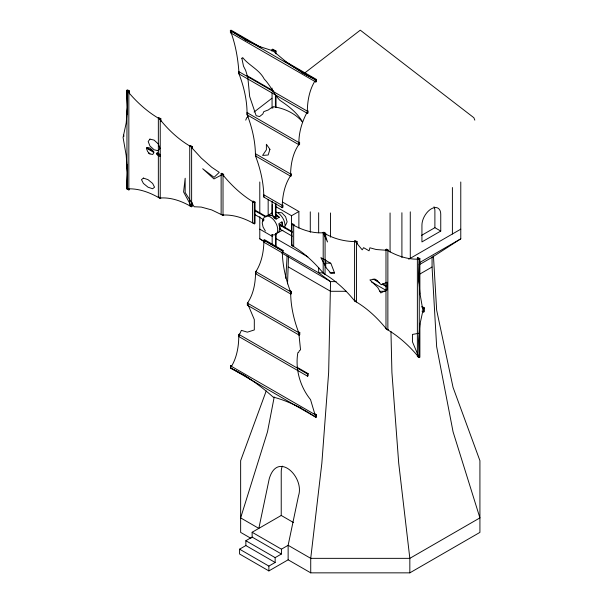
<?xml version="1.0" encoding="UTF-8"?>
<svg xmlns="http://www.w3.org/2000/svg" width="603" height="603" viewBox="0 0 603 603"><rect width="100%" height="100%" fill="white"/><g stroke="black" fill="none" stroke-linecap="round" stroke-linejoin="round"><path stroke-width="0.9" d="M276.038 216.839L275.405 217.201L272.059 215.271L272.059 201.161M272.059 107.892L272.059 92.817M275.405 217.231L275.405 203.098M275.405 107.002L275.405 94.754M276.038 217.811L276.038 203.678M276.038 107.583L276.038 95.334M287.525 283.87L288.498 256.803M285.792 278.398L287.118 256.004M126.954 114.676L127.557 107.168L126.954 90.246L127.58 89.885L129.464 90.97L129.464 93.789M419.258 333.173L418.655 340.68L419.258 357.609L419.884 357.24L419.884 323.758M274.207 397.015L267.498 431.808L240.642 517.887L258.838 528.394L269.209 478.903C277.38 450.449 304.824 476.935 298.508 495.817L288.136 545.308L288.136 559.81L268.878 570.92L239.579 554.006L239.579 549.175L245.858 545.549L275.156 562.463L275.156 557.632L281.435 554.006L281.435 549.175L288.136 545.308L310.726 558.348L409.836 558.348L479.92 517.887L453.064 431.808L436.647 346.65L432.065 267.008L432.065 256.803M263.059 219.718L262.207 222.891L263.059 227.045L265.38 231.062M278.82 232.178L279.8 228.514L278.82 223.721L281.963 221.912L282.943 226.705M266.209 390.963L240.642 460.669L240.642 532.389L250.923 538.328M245.745 120.148L246.687 117.728L248.172 116.583M285.596 225.258L287.126 221.874L285.596 216.711L281.895 212.806L278.194 212.444M254.112 112.007L271.93 98.266M304.598 73.084L360.285 30.165L473.875 117.728L474.817 120.148M460.775 181.978L460.775 238.833L432.065 257.338L419.123 264.807M284.209 60.843L316.432 79.453L316.432 81.624L315.799 81.985L230.406 32.69L230.406 30.512L231.039 30.15L260.843 47.358M129.464 189.568L128.838 189.93L126.954 188.845L126.954 90.246L128.838 91.332L129.464 90.97M230.406 32.69L231.039 32.328M272.059 51.368L272.059 49.484L272.684 49.122L276.038 51.051L276.038 53.878M160.858 198.033L160.232 198.395L158.348 197.302L158.348 118.037L158.973 117.675L160.858 118.761L160.858 121.557M272.059 49.484L275.405 51.413L276.038 51.051M158.348 118.037L160.232 119.123L160.858 118.761M192.251 202.653L192.251 206.399L191.626 206.761L189.741 205.668L189.741 145.828L190.367 145.466L192.251 146.552L192.251 148.421M247.155 112.678L298.975 142.602L299.608 142.24L299.608 144.411L298.975 144.78L247.155 114.856L247.155 112.678L247.78 112.316M189.741 145.828L191.626 146.913L192.251 146.552M247.155 114.856L247.78 114.495M127.58 188.483L126.954 188.845L127.557 172.616L126.954 164.415M316.432 79.453L315.799 79.815L301.447 72.217L287.028 62.554L273.001 50.871L258.973 46.356L244.66 39.557M158.348 197.302L158.973 196.94M307.432 111.231L308.058 110.869L308.058 113.04L307.432 113.402L238.78 73.77L238.78 71.599L307.432 111.231L307.432 113.402M223.645 214.947L223.02 215.309L221.135 214.223L221.135 173.619L221.761 173.257L223.645 174.342L223.645 176.189M221.135 173.619L223.02 174.704L223.645 174.342M255.521 155.943L290.684 176.242L291.317 175.88L291.317 173.702L290.684 174.063L255.521 153.765L255.521 155.943L256.154 155.574M189.741 205.668L190.367 205.306M252.529 201.41L253.154 201.048L255.039 202.141L255.039 223.404L254.413 223.766L252.529 222.68L252.529 201.41L254.413 202.502L255.039 202.141M263.895 197.023L263.895 194.852L282.317 205.48L282.943 205.118L282.943 207.296L282.317 207.658L263.79 197.083A90.473 52.235 60 0 0 255.544 156.071L255.423 155.453A87.819 50.705 60 0 0 247.298 115.06L247.049 113.831A85.211 49.197 60 0 0 239.052 74.048C238.095 59.245 235.675 44.501 230.308 30.572L244.765 39.496L251.572 42.73M266.134 216.394L271.953 213.032M272.059 215.271L272.684 214.909M273.702 217.668L276.144 219.077L279.279 217.261L275.616 214.02M276.264 206.897L291.55 215.723L298.877 211.495L298.877 228.138M280.704 224.927L280.078 225.288L280.078 229.155L280.704 228.793M264.001 240.13L264.627 239.768L283.048 250.403L283.048 252.574L282.423 252.943L264.001 242.308L264.001 240.13L282.423 250.765L283.048 250.403M291.799 224.082L292.425 223.721L294.309 224.806L293.684 225.168L291.799 224.082L291.799 245.353L293.684 246.439L293.684 225.168M276.144 233.73L281.963 230.369M291.799 245.353L292.425 244.991M289.817 290.563L291.422 291.49L291.422 293.661L290.789 294.023L255.627 273.724L255.627 271.546L256.26 271.184M325.703 233.263L325.077 233.632L325.077 274.229L323.193 273.144L323.193 232.539L323.819 232.178L325.703 233.263L325.703 238.803M255.627 273.724L256.26 273.363M357.097 241.728L356.471 242.089L356.471 301.93L354.587 300.844L354.587 240.996L355.212 240.635L357.097 241.728L357.097 243.597M298.168 331.635L299.789 332.57L299.789 334.748L299.163 335.11L247.336 305.186L247.336 303.015L247.969 302.653M247.336 305.186L247.969 304.824M255.627 271.546L290.789 291.852L291.422 291.49M323.193 273.144L323.819 272.782M296.857 367.129L308.163 373.656L308.163 375.827L307.538 376.189L238.886 336.557L238.886 334.386L239.512 334.024M385.98 249.461L386.606 249.092L388.49 250.185L387.865 250.546L385.98 249.461L385.98 328.725L387.865 329.811L388.49 329.449M421.565 235.374L434.891 227.678L440.748 231.062L440.748 214.246A13.304 7.681 -60 0 0 431.341 208.811A13.304 7.681 -60 0 0 421.934 225.107L421.934 241.924L440.748 231.062M408.759 259.2L460.775 229.163M314.095 413.334L316.537 414.736L316.537 416.914L315.904 417.276L230.512 367.973L230.512 365.802L231.145 365.441M419.884 258.642L419.258 259.004L419.258 357.609L417.374 356.516L417.374 257.918L418 257.556L419.884 258.642L419.884 293.993M419.65 262.576L460.775 238.833M354.587 300.844L355.212 300.482M247.336 303.015L299.163 332.931L299.789 332.57M419.123 274.478L432.065 267.008M238.886 334.386L307.538 374.018L308.163 373.656M385.98 328.725L386.606 328.364M422.017 307.244L423.653 308.186L424.278 307.824L424.278 311.691L423.653 312.053L422.017 311.11M230.512 365.802L315.904 415.105L316.537 414.736M417.374 356.516L418 356.154M245.858 545.549L245.858 540.718L252.137 537.092L252.137 532.261L281.232 515.459L293.435 522.507M239.579 549.175L268.878 566.089L275.156 562.463M288.136 559.81L310.726 572.85L409.836 572.85L479.92 532.389L479.92 460.669L453.064 387.435L436.647 310.123L433.444 256.004M325.032 263.149L330.497 263.149M323.336 272.82L318.655 272.82L282.37 251.866M329.879 272.82L334.559 272.82M336.12 281.616L330.55 281.616L281.518 252.838M346.341 291.287L330.55 291.287L288.498 267.008M379.792 291.287L385.37 291.287M294.746 405.058L301.553 408.299M301.342 72.277L315.693 79.875A93.163 53.788 60 0 0 307.326 111.834C301.967 121.731 298.658 132.69 298.877 144.102L298.704 144.743A87.819 50.705 60 0 0 290.578 175.759A93.163 53.788 60 0 0 282.212 207.718M230.512 367.973L244.871 375.571L251.67 380.192M230.406 30.512L315.799 79.815L315.799 81.985M246.597 75.383L273.732 91.053M417.374 257.918L419.258 259.004L418.55 275.292L419.816 292.545L422.922 310.537L419.816 324.949L419.153 333.233L412.444 334.431L412.444 341.826L419.153 357.669A93.163 53.788 60 0 0 387.284 329.6L385.875 328.356A86.885 50.162 60 0 0 355.122 301.274L354.481 300.709A87.819 50.705 60 0 0 323.555 273.476A93.163 53.788 60 0 0 291.694 245.413L291.694 224.143A90.473 52.235 60 0 0 323.087 232.743L327.535 241.984L324.429 233.293C333.858 238.826 344.577 241.524 355.423 241.607L362.215 249.823L363.624 247.675L369.066 250.818L369.91 247.795L376.249 249.529L387.284 250.335A93.163 53.788 60 0 0 419.153 259.064M354.587 240.996L356.471 242.089M282.784 202.201L298.877 211.495M323.193 232.539L325.077 233.632M276.023 215.384L279.279 217.261M270.446 215.784L268.817 214.849L272.481 215.829L276.144 219.077M146.469 147.434L153.818 151.67M156.26 153.079L158.71 154.496M254.986 210.078L266.405 216.673M279.867 224.444L292.108 231.514M374.508 279.091L377.772 280.968M382.671 283.794L385.935 285.679M421.836 306.407L424.278 307.824M146.657 148.263L154.006 152.506M156.448 153.916L158.898 155.333M255.175 210.914L265.78 217.035M280.056 225.281L292.297 232.343M373.069 278.978L379.596 282.747M382.046 284.164L386.124 286.515M148.293 153.072L149.921 154.014M255.175 214.781L264.144 219.959M279.242 228.673L292.297 236.21M371.433 281.903L386.124 290.382M259.787 229.163L272.209 236.338M276.257 238.675L307.854 256.916M259.787 216.65L259.787 238.833L264.627 241.622M252.137 532.261L281.435 549.175M252.137 537.092L281.435 554.006M245.858 540.718L275.156 557.632M259.787 238.833L263.669 241.336M315.799 417.336L310.537 399.616C300.083 386.809 294.988 368.757 297.882 352.574L298.538 352.521L299.352 350.75L300.528 349.83L298.809 332.848A87.819 50.705 60 0 1 290.684 292.455L290.563 291.837A90.473 52.235 60 0 1 282.317 250.825L263.895 240.19A93.163 53.788 60 0 1 255.521 272.157A87.819 50.705 60 0 1 247.403 303.173L254.308 319.552L254.308 329.947L247.366 332.163L241.381 330.354L238.78 336.075A93.163 53.788 60 0 1 230.406 368.034C246.069 375.428 260.217 385.536 273.106 397.038C288.52 401.055 302.714 408.472 315.904 417.276L315.904 415.105M418.655 275.232L419.258 283.433M390.955 331.416L391.912 372.473L398.711 463.187L409.836 558.348L409.836 572.85M452.401 187.525L452.401 234.002M434.891 227.678L434.891 210.862A13.304 7.681 -60 0 0 434.009 206.776M423.653 308.186L423.653 312.053M410.281 211.841L410.281 258.318M401.907 212.746L401.907 257.609M390.066 212.957L390.066 252.001M387.865 250.546L387.865 329.811M330.497 212.957L330.497 237.13M325.703 260.029L325.703 267.408M318.655 212.746L318.655 232.788M318.655 267.544L318.655 272.82L330.55 281.616L328.65 372.473L321.851 463.187L310.726 558.348L310.726 572.85M310.281 211.841L310.281 232.291M307.538 374.018L307.538 376.189M299.163 332.931L299.163 335.11M298.975 142.602L298.975 144.78M291.55 215.723L291.55 231.446M290.789 291.852L290.789 294.023M290.684 174.063L290.684 176.242M282.423 250.765L282.423 252.943M282.317 205.48L282.317 207.658M281.963 221.912L281.963 226.607M281.232 515.459L281.232 471.961A20.721 11.962 60 0 1 282.347 466.127M276.144 233.293L276.144 246.484M275.511 233.655L275.511 245.903M275.405 51.413L275.405 53.298M272.239 204.575L272.239 213.824M272.059 88.113L272.059 90.94M272.164 234.544L272.164 244.908M268.878 566.089L268.878 570.92M268.162 199.608L268.162 215.407M259.787 181.978L259.787 213.462M254.413 202.502L254.413 223.766M223.02 174.704L223.02 215.309M191.626 146.913L191.626 206.761M160.232 119.123L160.232 198.395M128.838 91.332L128.838 189.93M123.811 135.072L123.811 136.617M273.378 234.944A10.357 5.985 60 0 1 271.9 234.642M263.059 221.263A10.357 5.985 60 0 1 274.048 220.283A10.357 5.985 60 0 1 274.048 234.936M275.435 211.917A10.357 5.985 60 0 1 282.89 218.278A10.357 5.985 60 0 1 284.676 227.911M282.89 230.24A10.357 5.985 60 0 1 281.375 230.708M127.452 172.677L126.849 188.905A93.163 53.788 60 0 1 158.717 197.633L160.127 198.025A86.885 50.162 60 0 1 190.88 206.452L191.52 206.625L183.591 191.965L185.166 178.247L185.166 192.508L194.158 206.746L201.304 207.085L211.713 209.934L222.447 215.098A93.163 53.788 60 0 1 254.308 223.826L254.308 202.563A90.473 52.235 60 0 1 222.914 174.908L222.447 174.493L213.959 178.94L202.691 168.727L214.065 177.327L219.258 172.345L211.713 167.265L201.304 158.099L190.578 146.431A85.211 49.197 60 0 1 160.127 119.613L158.717 118.369A93.163 53.788 60 0 1 126.849 90.307L127.452 107.228L126.185 123.027L123.08 137.431L126.185 155.423L127.452 172.677M241.863 58.28L243.499 66.157L245.692 70.498L247.848 77.629L249.687 96.601L256.147 115.686L259.554 116.575L262.795 114.02L263.79 111.645L268.237 109.987L271.086 107.96L273.001 107.884L273.001 106.678C284.066 108.103 295.161 113.289 302.48 121.896C297.143 112.595 288.618 106.158 279.86 100.302C273.777 93.842 270.446 85.43 264.212 79.023C259.486 69.707 249.031 65.584 242.723 57.632L241.863 58.28M269.933 149.31L268.177 155.001L262.584 155.423L266.383 149.823L266.383 144.268L269.933 149.31M149.921 139.112L148.187 141.532L149.921 145.949L154.089 149.77L158.265 150.765L159.991 148.346L158.265 143.929L154.089 140.107L149.921 139.112M147.66 147.509L146.619 148.964L147.66 151.609L150.162 153.908L152.665 154.504L153.705 153.049L152.665 150.403L150.162 148.104L147.66 147.509M157.413 152.906L156.893 153.629L157.413 154.956L159.923 156.403L160.436 155.672L159.923 154.345L157.413 152.906M143.401 178.089L141.486 179.656L143.401 183.425L148.014 187.194L152.634 188.754L154.549 187.194L152.634 183.425L148.014 179.656L143.401 178.089M387.066 289.839L380.787 292.96L377.787 287.518L369.91 279.935L375.262 279.242L381.277 284.789L387.066 282.196L387.066 289.839M334.552 272.925L330.904 273.204L326.374 268.086L320.864 257.594L330.904 263.39L334.552 272.925"/></g></svg>
